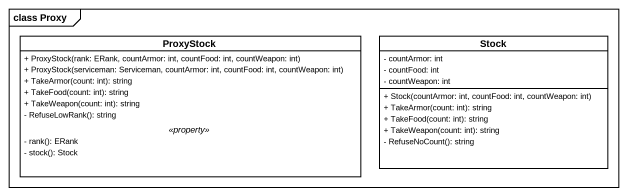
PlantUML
@startuml
mainframe class Proxy
hide circle
hide empty members
skinparam classAttributeIconSize 0
class ProxyStock {
  + ProxyStock(rank: ERank, countArmor: int, countFood: int, countWeapon: int)
  + ProxyStock(serviceman: Serviceman, countArmor: int, countFood: int, countWeapon: int)
  + TakeArmor(count: int): string
  + TakeFood(count: int): string
  + TakeWeapon(count: int): string
  - RefuseLowRank(): string
  .. <<property>> ..
  - rank(): ERank
  - stock(): Stock
}
class Stock {
  - countArmor: int
  - countFood: int
  - countWeapon: int
  + Stock(countArmor: int, countFood: int, countWeapon: int)
  + TakeArmor(count: int): string
  + TakeFood(count: int): string
  + TakeWeapon(count: int): string
  - RefuseNoCount(): string
}
@enduml
